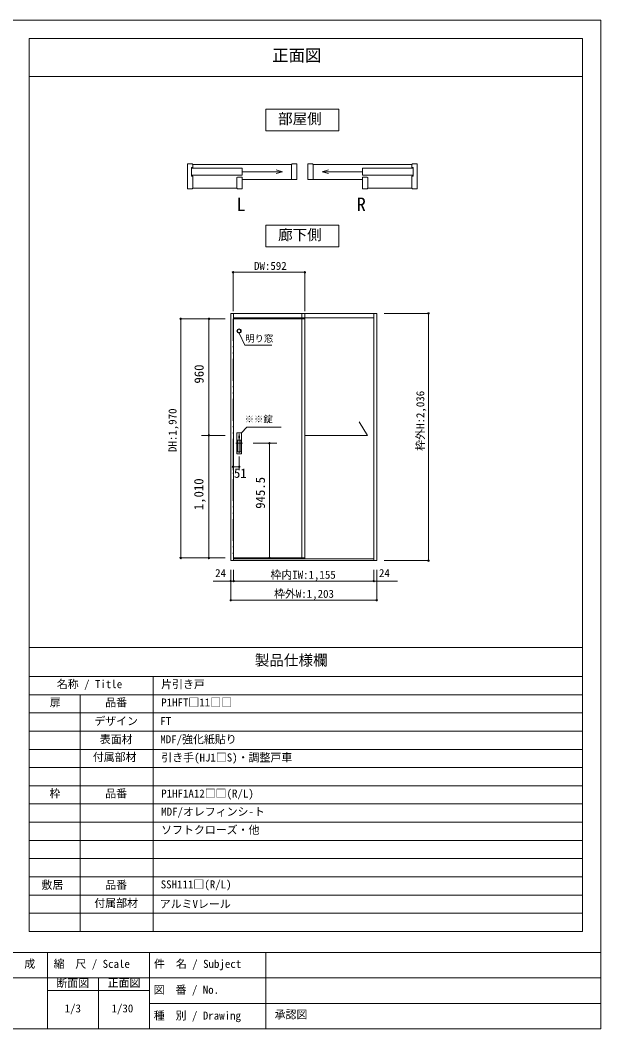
# Model space of a CAD drawing. Units: millimetres on the paper, enlarged 10 times, with parts at other scales. Extents: x -1985 to 2015, y -1370 to 1400.
# Drawn here: x 420 to 2015, y -1370 to 1400 of the extents above; entities that cross this region are included whole.
import ezdxf
from ezdxf.enums import TextEntityAlignment as Align

# ---------------------------------------------------------------- set-up
doc = ezdxf.new("R2010")
doc.units = ezdxf.units.MM
doc.header["$LTSCALE"] = 10
doc.header["$PDMODE"] = 32
doc.header["$PDSIZE"] = 4
doc.linetypes.add('DASHED_DOUBLE_DOTTED', pattern=[11, 6, -1.5, 0.25, -1.5, 0.25, -1.5])
doc.layers.add('1-1_0', color=7, linetype='Continuous', lineweight=20)
doc.layers.add('3-0', color=7, linetype='Continuous', lineweight=20)
doc.styles.add('ＭＳ ゴシック', font='')
doc.styles.get('ＭＳ ゴシック').set_extended_font_data('MS Gothic')

msp = doc.modelspace()

# ---------------------------------------------------------------- linework, layer by layer
at = {"layer": '1-1_0'}
for p, q in [((1965, 1350), (445, 1350)), ((445, -322.5), (445, 1350)), ((1965, -1102.5), (1965, 1350)), ((445, 1245), (1965, 1245)), ((1965, -322.5), (1965, 1245)), ((1965, -322.5), (1965, 1245)), ((1965, -322.5), (1965, 1245)), ((445, -1102.5), (445, -322.5)), ((445, -322.5), (1965, -322.5)), ((445, -322.5), (1965, -322.5)), ((445, -322.5), (1965, -322.5)), ((445, -322.5), (1965, -322.5)), ((445, -402.5), (1965, -402.5)), ((785, -1102.5), (785, -402.5)), ((445, -452.5), (1965, -452.5)), ((585, -1102.5), (585, -452.5)), ((445, -502.5), (1965, -502.5)), ((445, -552.5), (1965, -552.5)), ((445, -602.5), (1965, -602.5)), ((445, -652.5), (1965, -652.5)), ((445, -702.5), (1965, -702.5)), ((445, -752.5), (1965, -752.5)), ((445, -802.5), (1965, -802.5)), ((445, -852.5), (1965, -852.5)), ((445, -902.5), (1965, -902.5)), ((445, -952.5), (1965, -952.5)), ((445, -1002.5), (1965, -1002.5)), ((445, -1052.5), (1965, -1052.5)), ((445, -1102.5), (1965, -1102.5)), ((2015, -1160), (-1985, -1160)), ((495, -1160), (495, -1370)), ((775, -1160), (775, -1370)), ((1095, -1160), (1095, -1370)), ((2015, -1230), (-1175, -1230)), ((635, -1230), (635, -1370)), ((775, -1265), (495, -1265)), ((2015, -1300), (775, -1300)), ((-1985, -1370), (2015, -1370))]:
    msp.add_line(p, q, dxfattribs=at)
for points in [[(2015, -1370), (2015, 1400), (-1985, 1400), (-1985, -1370)], [(445, -322.5), (445, 1245), (1965, 1245)], [(445, -322.5), (445, 1245), (1965, 1245)], [(445, -322.5), (445, 1245), (1965, 1245)]]:
    msp.add_lwpolyline(points, dxfattribs=at)
at = {"layer": '3-0'}
for p, q in [((892.36, 1005.19), (879.46, 1005.19)), ((879.46, 936.79), (879.46, 1005.19)), ((893.86, 1003.39), (1165.66, 1003.39)), ((1165.66, 1003.69), (1165.66, 962.59)), ((1180.06, 962.59), (1180.06, 1005.19)), ((1210.06, 962.59), (1210.06, 1005.19)), ((1224.46, 1003.69), (1224.46, 962.59)), ((1496.26, 1003.39), (1224.46, 1003.39)), ((1497.76, 1005.19), (1510.66, 1005.19)), ((1510.66, 936.79), (1510.66, 1005.19)), ((890.86, 995.59), (890.86, 972.04)), ((893.86, 995.59), (890.86, 995.59)), ((890.86, 993.79), (1029.87, 993.79)), ((1029.87, 973.99), (890.86, 973.99)), ((890.86, 972.04), (893.86, 972.04)), ((1029.87, 993.79), (1029.87, 973.99)), ((1029.87, 983.89), (1140.21, 983.89)), ((1140.21, 983.89), (1122.82, 988.55)), ((1140.21, 983.89), (1122.82, 979.23)), ((1249.91, 983.89), (1267.3, 988.55)), ((1249.91, 983.89), (1267.3, 979.23)), ((1360.25, 983.89), (1249.91, 983.89)), ((1499.26, 993.79), (1360.25, 993.79)), ((1360.25, 993.79), (1360.25, 973.99)), ((1360.25, 973.99), (1499.26, 973.99)), ((1496.26, 995.59), (1499.26, 995.59)), ((1499.26, 972.04), (1496.26, 972.04)), ((1499.26, 995.59), (1499.26, 972.04)), ((1029.87, 936.79), (1029.87, 969.19)), ((1029.87, 962.59), (1180.06, 962.59)), ((1360.25, 962.59), (1210.06, 962.59)), ((1360.25, 936.79), (1360.25, 969.19)), ((892.36, 936.79), (879.46, 936.79)), ((893.86, 938.59), (1015.47, 938.59)), ((1496.26, 938.59), (1374.65, 938.59)), ((1497.76, 936.79), (1510.66, 936.79)), ((1006.4, 594.59), (998.4, 594.59)), ((1006.4, 594.59), (998.4, 594.59)), ((1006.4, 594.59), (1194.07, 594.59)), ((1006.4, 582.59), (1194.07, 582.59)), ((1202.07, 594.59), (1194.07, 594.59)), ((1202.07, -78.85), (1202.07, 594.59)), ((1202.07, 594.59), (1399.4, 594.59)), ((1202.07, 584.92), (1202.07, -78.08)), ((1202.07, 582.59), (1202.07, -79.08)), ((1202.07, 582.59), (1391.4, 582.59)), ((1391.4, 594.59), (1391.4, 586.59)), ((1399.4, 594.59), (1391.4, 594.59)), ((1004.74, 579.82), (1202.07, 579.82)), ((1202.07, 579.82), (1202.07, -79.18)), ((1373.68, 259.09), (1351.12, 296.81)), ((1021.74, 264.25), (1021.74, 211.98)), ((1021.74, 264.25), (1021.74, 211.98)), ((1021.74, 264.25), (1021.74, 211.98)), ((1202.07, 259.09), (1373.68, 259.09)), ((1012.49, 238.15), (1030.77, 238.15)), ((1004.74, -76.85), (1202.07, -76.85)), ((1006.4, -79.18), (1006.4, -84.18)), ((1006.4, -79.18), (1391.4, -79.18)), ((1391.4, -79.18), (1391.4, -84.18)), ((1006.4, -84.18), (1391.4, -84.18))]:
    msp.add_line(p, q, dxfattribs=at)
at = {"layer": '3-0', "color": 4, "lineweight": 9}
for p, q in [((1004.74, 707.67), (1004.74, 600.51)), ((1004.74, 707.67), (1202.07, 707.67)), ((1202.07, 707.67), (1202.07, 600.51)), ((1420.25, 594.59), (1541.59, 594.59)), ((1541.59, 594.59), (1541.59, -84.18)), ((861.02, 579.82), (977.79, 579.82)), ((861.02, 579.82), (861.02, -76.85)), ((918.51, 579.82), (982.97, 579.82)), ((938.51, 238.15), (938.51, 579.82)), ((1036.93, 507.39), (1021.59, 540.66)), ((1111.28, 507.39), (1036.93, 507.39)), ((1042.26, 282.59), (1028.4, 266.99)), ((1136.99, 282.59), (1042.26, 282.59)), ((918.51, 259.82), (982.97, 259.82)), ((938.51, -76.85), (938.51, 238.15)), ((1124.63, 238.15), (1060.17, 238.15)), ((1104.63, -76.85), (1104.63, 238.15)), ((1004.74, 164.37), (1004.74, 201.83)), ((1021.74, 164.37), (1021.74, 201.83)), ((1021.74, 173.52), (1004.74, 173.52)), ((861.02, -76.85), (977.79, -76.85)), ((918.51, -76.85), (982.97, -76.85)), ((1132.74, -76.85), (1039.4, -76.85)), ((1132.74, -76.85), (1039.4, -76.85)), ((1124.63, -76.85), (1060.17, -76.85)), ((998.4, -109.9), (998.4, -140.57)), ((998.4, -109.9), (998.4, -140.57)), ((1006.4, -109.9), (1006.4, -140.57)), ((1391.4, -140.57), (1391.4, -109.9)), ((1399.4, -109.9), (1399.4, -140.57)), ((1420.25, -84.18), (1541.59, -84.18)), ((1006.4, -140.57), (949.87, -140.57)), ((998.4, -140.57), (998.4, -192.9)), ((1006.4, -140.57), (1456.4, -140.57)), ((1391.4, -140.57), (1447.93, -140.57)), ((1399.4, -192.9), (1399.4, -140.57)), ((998.4, -192.9), (1399.4, -192.9))]:
    msp.add_line(p, q, dxfattribs=at)
at = {"layer": '3-0', "linetype": 'DASHED_DOUBLE_DOTTED'}
msp.add_line((1004.74, 579.82), (1004.74, -76.85), dxfattribs=at)
at = {"layer": '3-0', "color": 3}
for p, q in [((1020.9, 258.65), (1020.9, 251.99)), ((1022.57, 258.65), (1020.9, 258.65)), ((1022.57, 251.99), (1020.9, 251.99)), ((1022.4, 258.49), (1021.07, 258.49)), ((1021.07, 258.49), (1021.07, 255.32)), ((1022.4, 255.32), (1021.07, 255.32)), ((1021.4, 257.82), (1021.4, 255.99)), ((1022.07, 255.99), (1021.4, 255.99)), ((1022.4, 255.32), (1022.4, 258.49)), ((1022.57, 251.99), (1022.57, 258.65)), ((1026.07, 246.99), (1017.4, 246.99)), ((1017.4, 246.99), (1017.4, 214.32)), ((1026.07, 214.32), (1026.07, 246.99)), ((1026.07, 214.32), (1017.4, 214.32))]:
    msp.add_line(p, q, dxfattribs=at)
at = {"layer": '3-0'}
for points in [[(1095.06, 1155.93), (1295.06, 1155.93), (1295.06, 1095.93), (1095.06, 1095.93)], [(1095.06, 777.25), (1295.06, 777.25), (1295.06, 837.25), (1095.06, 837.25)]]:
    msp.add_lwpolyline(points, close=True, dxfattribs=at)
for points in [[(892.36, 1005.19), (893.86, 1003.69), (893.86, 995.59)], [(1165.66, 1003.69), (1167.16, 1005.19), (1180.06, 1005.19)], [(1224.46, 1003.69), (1222.96, 1005.19), (1210.06, 1005.19)], [(1497.76, 1005.19), (1496.26, 1003.69), (1496.26, 995.59)], [(892.36, 936.79), (893.86, 938.29), (893.86, 972.04)], [(1497.76, 936.79), (1496.26, 938.29), (1496.26, 972.04)], [(1015.47, 938.29), (1015.47, 967.69), (1016.97, 969.19), (1029.87, 969.19)], [(1374.65, 938.29), (1374.65, 967.69), (1373.15, 969.19), (1360.25, 969.19)], [(1015.47, 938.29), (1016.97, 936.79), (1029.87, 936.79)], [(1374.65, 938.29), (1373.15, 936.79), (1360.25, 936.79)], [(998.4, 594.59), (998.4, -84.18), (1006.4, -84.18), (1006.4, 594.59)], [(1194.07, 594.59), (1194.07, -79.18), (1202.07, -79.18)], [(1194.07, 582.59), (1202.07, 582.59), (1202.07, -79.08)], [(1391.4, 594.59), (1391.4, -84.18), (1399.4, -84.18), (1399.4, 594.59)]]:
    msp.add_lwpolyline(points, dxfattribs=at)
at = {"layer": '3-0', "color": 3}
msp.add_lwpolyline([(1015.07, 209.32), (1028.4, 209.32), (1028.4, 266.99), (1015.07, 266.99)], close=True, dxfattribs=at)
msp.add_lwpolyline([(1022.07, 255.99), (1022.07, 257.82), (1021.4, 257.82)], dxfattribs=at)
for radius in [5.83, 4.5]:
    msp.add_circle((1021.4, 546.49), radius, dxfattribs=at)
at = {"layer": '3-0', "color": 4}
for p in [(1004.74, 707.67), (1202.07, 707.67), (861.02, 579.82), (938.51, 579.82), (1541.59, 594.59), (938.51, 259.82), (1104.63, 238.15), (1004.74, 173.52), (1021.74, 173.52), (861.02, -76.85), (938.51, -76.85), (1104.63, -76.85), (1541.59, -84.18), (998.4, -140.57), (1006.4, -140.57), (1391.4, -140.57), (998.4, -192.9), (1399.4, -192.9)]:
    msp.add_point(p, dxfattribs=at)
at = {"layer": '3-0'}
msp.add_point((1004.74, 173.52), dxfattribs=at)

# ---------------------------------------------------------------- texts
at = {"layer": '1-1_0', "style": 'ＭＳ ゴシック'}
for s, height, p in [('正面図', 32.99, (1112.24, 1276.98)), ('製品仕様欄', 29.33, (1064.4, -381.07)), ('名称 / Title', 21.99, (520.64, -441.06)), ('片引き戸', 21.99, (807.33, -441.36)), ('扉', 21.99, (501.33, -491.36)), ('品番', 21.99, (653.67, -491.36)), ('P1HFT□11□□', 21.99, (807.33, -491.36)), ('デザイン', 21.99, (623.75, -542.5)), ('FT', 21.99, (804.92, -542.5)), ('表面材', 21.99, (638.75, -592.5)), ('MDF/強化紙貼り', 21.99, (804.92, -592.5)), ('付属部材', 21.99, (619.67, -641.36)), ('引き手(HJ1□S)・調整戸車', 21.99, (807.7, -642.5)), ('枠', 21.99, (500.67, -741.36)), ('品番', 21.99, (653.67, -741.36)), ('P1HF1A12□□(R/L)', 21.99, (807.33, -741.36)), ('MDF/オレフィンシ-ト', 21.99, (807.33, -791.36)), ('ソフトクローズ・他', 21.99, (807.33, -841.36)), ('敷居', 21.99, (478.65, -992.36)), ('品番', 21.99, (653.75, -992.5)), ('SSH111□(R/L)', 21.99, (806.06, -990.99)), ('付属部材', 21.99, (623.75, -1042.5)), ('アルミVレール', 21.99, (803.47, -1044.75)), ('作\u3000成', 21.99, (371.17, -1209.21)), ('縮\u3000尺 / Scale', 21.99, (511.68, -1209.21)), ('件\u3000名 / Subject', 21.99, (787.61, -1209.24)), ('断面図', 21.99, (519.6, -1262.15)), ('正面図', 21.99, (660.4, -1261.44)), ('図\u3000番 / No.', 21.99, (786.77, -1280.35)), ('1/3', 21.99, (542.17, -1331.45)), ('1/30', 21.99, (670.92, -1331.45)), ('種\u3000別 / Drawing', 21.99, (786.94, -1351.29)), ('承認図', 21.99, (1119.03, -1348.1))]:
    msp.add_text(s, height=height, dxfattribs=at).set_placement(p, align=Align.BOTTOM_LEFT)
at = {"layer": '3-0', "style": 'ＭＳ ゴシック'}
for s, height, p in [('部屋側', 29.33, (1128.39, 1105.93)), ('L', 36.66, (1013.92, 865.05)), ('R', 36.66, (1344.52, 865.05)), ('廊下側', 29.33, (1128.39, 787.25)), ('DW:592', 21.99, (1062.37, 707.67)), ('明り窓', 18.33, (1038.26, 511.08)), ('※※錠', 18.33, (1036.68, 289.49)), ('51', 25.66, (1007.27, 135.44)), ('24', 21.99, (955.54, -135.9)), ('枠内IW:1,155', 21.99, (1107.27, -140.57)), ('24', 21.99, (1405.6, -135.9)), ('枠外W:1,203', 21.99, (1117.27, -192.9))]:
    msp.add_text(s, height=height, dxfattribs=at).set_placement(p, align=Align.BOTTOM_LEFT)
for s, height, p in [('960', 25.66, (931.77, 402.01)), ('枠外H:2,036', 21.99, (1536.59, 217.42)), ('DH:1,970', 21.99, (856.02, 213.99)), ('1,010', 25.66, (931.01, 54.4)), ('945.5', 25.66, (1100.15, 58.21))]:
    msp.add_text(s, height=height, rotation=90, dxfattribs=at).set_placement(p, align=Align.BOTTOM_LEFT)

doc.saveas('drawing.dxf')
